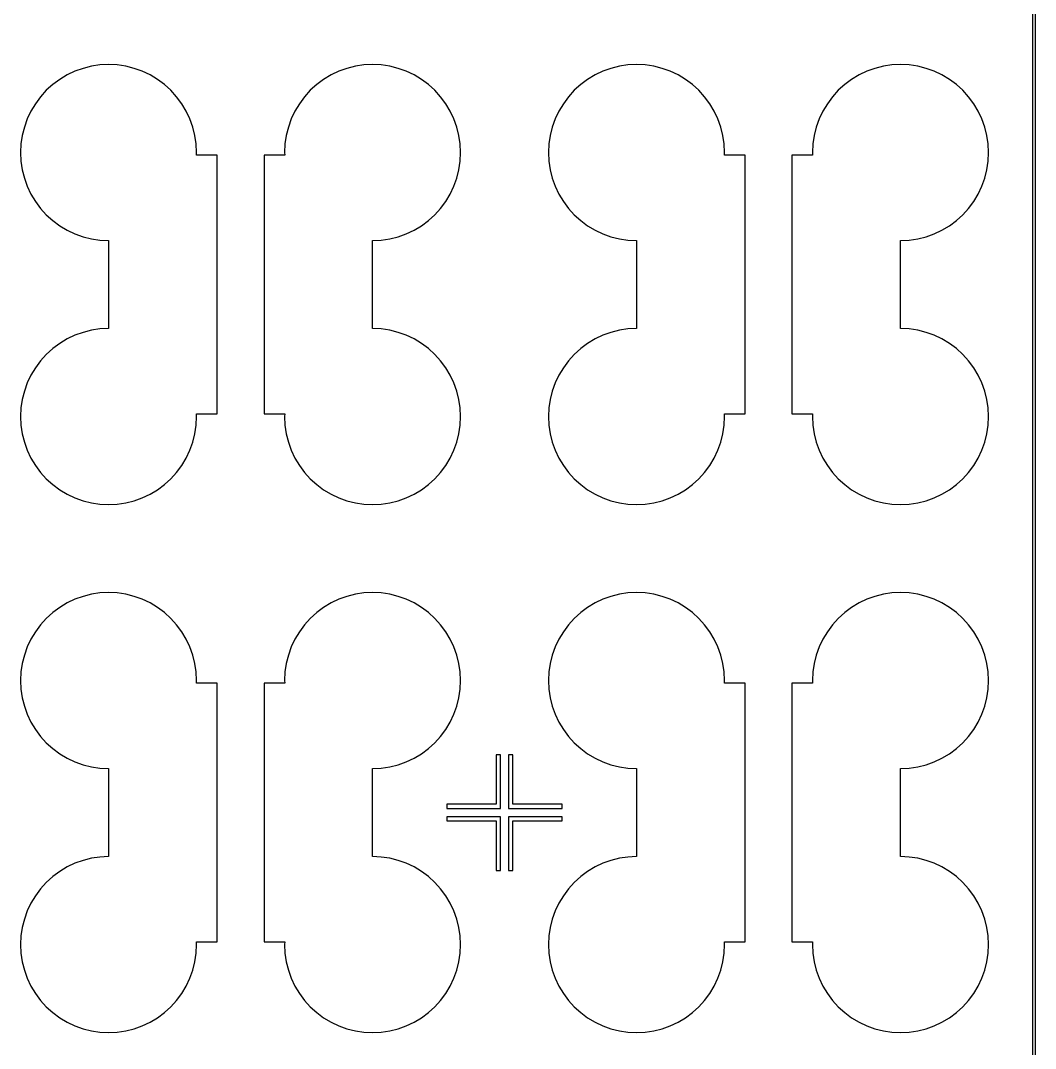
# Model space of a CAD drawing. Extents: x 0 to 72, y 0 to 108.
# Drawn here: x 54.75 to 72.05, y 36.48 to 54 of the extents above; entities that cross this region are included whole.
import ezdxf

# ---------------------------------------------------------------- set-up
doc = ezdxf.new("R2010")
doc.units = 0

msp = doc.modelspace()

# ---------------------------------------------------------------- linework, layer by layer
for p, q in [((72, 108), (72, 0)), ((72.05, -0.04999), (72.05, 108.05)), ((55.676, 53.1358), (55.5429, 53.0729)), ((55.8146, 53.1854), (55.676, 53.1358)), ((55.9574, 53.2212), (55.8146, 53.1854)), ((56.103, 53.2428), (55.9574, 53.2212)), ((56.25, 53.25), (56.103, 53.2428)), ((56.397, 53.2428), (56.25, 53.25)), ((56.5426, 53.2212), (56.397, 53.2428)), ((56.6854, 53.1854), (56.5426, 53.2212)), ((56.824, 53.1358), (56.6854, 53.1854)), ((56.9571, 53.0729), (56.824, 53.1358)), ((60.176, 53.1358), (60.0429, 53.0729)), ((60.3146, 53.1854), (60.176, 53.1358)), ((60.4574, 53.2212), (60.3146, 53.1854)), ((60.603, 53.2428), (60.4574, 53.2212)), ((60.75, 53.25), (60.603, 53.2428)), ((60.897, 53.2428), (60.75, 53.25)), ((61.0426, 53.2212), (60.897, 53.2428)), ((61.1854, 53.1854), (61.0426, 53.2212)), ((61.324, 53.1358), (61.1854, 53.1854)), ((61.4571, 53.0729), (61.324, 53.1358)), ((64.676, 53.1358), (64.5429, 53.0729)), ((64.8146, 53.1854), (64.676, 53.1358)), ((64.9574, 53.2212), (64.8146, 53.1854)), ((65.103, 53.2428), (64.9574, 53.2212)), ((65.25, 53.25), (65.103, 53.2428)), ((65.397, 53.2428), (65.25, 53.25)), ((65.5426, 53.2212), (65.397, 53.2428)), ((65.6854, 53.1854), (65.5426, 53.2212)), ((65.824, 53.1358), (65.6854, 53.1854)), ((65.9571, 53.0729), (65.824, 53.1358)), ((69.176, 53.1358), (69.0429, 53.0729)), ((69.3146, 53.1854), (69.176, 53.1358)), ((69.4574, 53.2212), (69.3146, 53.1854)), ((69.603, 53.2428), (69.4574, 53.2212)), ((69.75, 53.25), (69.603, 53.2428)), ((69.897, 53.2428), (69.75, 53.25)), ((70.0426, 53.2212), (69.897, 53.2428)), ((70.1854, 53.1854), (70.0426, 53.2212)), ((70.324, 53.1358), (70.1854, 53.1854)), ((70.4571, 53.0729), (70.324, 53.1358)), ((55.4167, 52.9972), (55.2984, 52.9095)), ((55.5429, 53.0729), (55.4167, 52.9972)), ((57.0834, 52.9972), (56.9571, 53.0729)), ((57.2016, 52.9095), (57.0834, 52.9972)), ((59.9166, 52.9972), (59.7984, 52.9095)), ((60.0429, 53.0729), (59.9166, 52.9972)), ((61.5833, 52.9972), (61.4571, 53.0729)), ((61.7016, 52.9095), (61.5833, 52.9972)), ((64.4167, 52.9972), (64.2984, 52.9095)), ((64.5429, 53.0729), (64.4167, 52.9972)), ((66.0834, 52.9972), (65.9571, 53.0729)), ((66.2016, 52.9095), (66.0834, 52.9972)), ((68.9166, 52.9972), (68.7984, 52.9095)), ((69.0429, 53.0729), (68.9166, 52.9972)), ((70.5833, 52.9972), (70.4571, 53.0729)), ((70.7016, 52.9095), (70.5833, 52.9972)), ((55.1893, 52.8107), (55.0905, 52.7016)), ((55.2984, 52.9095), (55.1893, 52.8107)), ((57.3107, 52.8107), (57.2016, 52.9095)), ((57.4095, 52.7016), (57.3107, 52.8107)), ((59.6893, 52.8107), (59.5905, 52.7016)), ((59.7984, 52.9095), (59.6893, 52.8107)), ((61.8107, 52.8107), (61.7016, 52.9095)), ((61.9095, 52.7016), (61.8107, 52.8107)), ((64.1893, 52.8107), (64.0905, 52.7016)), ((64.2984, 52.9095), (64.1893, 52.8107)), ((66.3107, 52.8107), (66.2016, 52.9095)), ((66.4095, 52.7016), (66.3107, 52.8107)), ((68.6893, 52.8107), (68.5905, 52.7016)), ((68.7984, 52.9095), (68.6893, 52.8107)), ((70.8107, 52.8107), (70.7016, 52.9095)), ((70.9095, 52.7016), (70.8107, 52.8107)), ((55.0028, 52.5833), (54.9271, 52.4571)), ((55.0905, 52.7016), (55.0028, 52.5833)), ((57.4972, 52.5833), (57.4095, 52.7016)), ((57.5729, 52.4571), (57.4972, 52.5833)), ((59.5028, 52.5833), (59.4271, 52.4571)), ((59.5905, 52.7016), (59.5028, 52.5833)), ((61.9972, 52.5833), (61.9095, 52.7016)), ((62.0729, 52.4571), (61.9972, 52.5833)), ((64.0028, 52.5833), (63.9271, 52.4571)), ((64.0905, 52.7016), (64.0028, 52.5833)), ((66.4972, 52.5833), (66.4095, 52.7016)), ((66.5729, 52.4571), (66.4972, 52.5833)), ((68.5028, 52.5833), (68.4271, 52.4571)), ((68.5905, 52.7016), (68.5028, 52.5833)), ((70.9972, 52.5833), (70.9095, 52.7016)), ((71.0729, 52.4571), (70.9972, 52.5833)), ((54.9271, 52.4571), (54.8642, 52.324)), ((57.6358, 52.324), (57.5729, 52.4571)), ((59.4271, 52.4571), (59.3642, 52.324)), ((62.1358, 52.324), (62.0729, 52.4571)), ((63.9271, 52.4571), (63.8642, 52.324)), ((66.6358, 52.324), (66.5729, 52.4571)), ((68.4271, 52.4571), (68.3642, 52.324)), ((71.1358, 52.324), (71.0729, 52.4571)), ((54.8642, 52.324), (54.8146, 52.1854)), ((57.6854, 52.1854), (57.6358, 52.324)), ((59.3642, 52.324), (59.3146, 52.1854)), ((62.1854, 52.1854), (62.1358, 52.324)), ((63.8642, 52.324), (63.8146, 52.1854)), ((66.6854, 52.1854), (66.6358, 52.324)), ((68.3642, 52.324), (68.3146, 52.1854)), ((71.1854, 52.1854), (71.1358, 52.324)), ((54.7788, 52.0426), (54.7572, 51.897)), ((54.8146, 52.1854), (54.7788, 52.0426)), ((57.7212, 52.0426), (57.6854, 52.1854)), ((57.7428, 51.897), (57.7212, 52.0426)), ((59.2788, 52.0426), (59.2572, 51.897)), ((59.3146, 52.1854), (59.2788, 52.0426)), ((62.2212, 52.0426), (62.1854, 52.1854)), ((62.2428, 51.897), (62.2212, 52.0426)), ((63.7788, 52.0426), (63.7572, 51.897)), ((63.8146, 52.1854), (63.7788, 52.0426)), ((66.7212, 52.0426), (66.6854, 52.1854)), ((66.7428, 51.897), (66.7212, 52.0426)), ((68.2788, 52.0426), (68.2572, 51.897)), ((68.3146, 52.1854), (68.2788, 52.0426)), ((71.2212, 52.0426), (71.1854, 52.1854)), ((71.2428, 51.897), (71.2212, 52.0426)), ((54.7572, 51.897), (54.75, 51.75)), ((57.75, 51.75), (57.7428, 51.897)), ((59.2572, 51.897), (59.25, 51.75)), ((62.25, 51.75), (62.2428, 51.897)), ((63.7572, 51.897), (63.75, 51.75)), ((66.75, 51.75), (66.7428, 51.897)), ((68.2572, 51.897), (68.25, 51.75)), ((71.25, 51.75), (71.2428, 51.897)), ((54.75, 51.75), (54.7572, 51.603)), ((57.7478, 51.705), (57.75, 51.75)), ((58.1, 51.705), (57.7478, 51.705)), ((58.1, 47.295), (58.1, 51.705)), ((59.2522, 51.705), (58.9, 51.705)), ((58.9, 51.705), (58.9, 47.295)), ((59.25, 51.75), (59.2522, 51.705)), ((62.2428, 51.603), (62.25, 51.75)), ((63.75, 51.75), (63.7572, 51.603)), ((66.7478, 51.705), (66.75, 51.75)), ((67.1, 51.705), (66.7478, 51.705)), ((67.1, 47.295), (67.1, 51.705)), ((68.2522, 51.705), (67.9, 51.705)), ((67.9, 51.705), (67.9, 47.295)), ((68.25, 51.75), (68.2522, 51.705)), ((71.2428, 51.603), (71.25, 51.75)), ((54.7572, 51.603), (54.7788, 51.4574)), ((62.2212, 51.4574), (62.2428, 51.603)), ((63.7572, 51.603), (63.7788, 51.4574)), ((71.2212, 51.4574), (71.2428, 51.603)), ((54.7788, 51.4574), (54.8146, 51.3146)), ((62.1854, 51.3146), (62.2212, 51.4574)), ((63.7788, 51.4574), (63.8146, 51.3146)), ((71.1854, 51.3146), (71.2212, 51.4574)), ((54.8146, 51.3146), (54.8642, 51.176)), ((54.8642, 51.176), (54.9271, 51.0429)), ((62.0729, 51.0429), (62.1358, 51.176)), ((62.1358, 51.176), (62.1854, 51.3146)), ((63.8146, 51.3146), (63.8642, 51.176)), ((63.8642, 51.176), (63.9271, 51.0429)), ((71.0729, 51.0429), (71.1358, 51.176)), ((71.1358, 51.176), (71.1854, 51.3146)), ((54.9271, 51.0429), (55.0028, 50.9166)), ((61.9972, 50.9166), (62.0729, 51.0429)), ((63.9271, 51.0429), (64.0028, 50.9166)), ((70.9972, 50.9166), (71.0729, 51.0429)), ((55.0028, 50.9166), (55.0905, 50.7984)), ((61.9095, 50.7984), (61.9972, 50.9166)), ((64.0028, 50.9166), (64.0905, 50.7984)), ((70.9095, 50.7984), (70.9972, 50.9166)), ((55.0905, 50.7984), (55.1893, 50.6893)), ((55.1893, 50.6893), (55.2984, 50.5905)), ((61.7016, 50.5905), (61.8107, 50.6893)), ((61.8107, 50.6893), (61.9095, 50.7984)), ((64.0905, 50.7984), (64.1893, 50.6893)), ((64.1893, 50.6893), (64.2984, 50.5905)), ((70.7016, 50.5905), (70.8107, 50.6893)), ((70.8107, 50.6893), (70.9095, 50.7984)), ((55.2984, 50.5905), (55.4167, 50.5028)), ((55.4167, 50.5028), (55.5429, 50.4271)), ((61.4571, 50.4271), (61.5833, 50.5028)), ((61.5833, 50.5028), (61.7016, 50.5905)), ((64.2984, 50.5905), (64.4167, 50.5028)), ((64.4167, 50.5028), (64.5429, 50.4271)), ((70.4571, 50.4271), (70.5833, 50.5028)), ((70.5833, 50.5028), (70.7016, 50.5905)), ((55.5429, 50.4271), (55.676, 50.3642)), ((55.676, 50.3642), (55.8146, 50.3146)), ((55.8146, 50.3146), (55.9574, 50.2788)), ((61.0426, 50.2788), (61.1854, 50.3146)), ((61.1854, 50.3146), (61.324, 50.3642)), ((61.324, 50.3642), (61.4571, 50.4271)), ((64.5429, 50.4271), (64.676, 50.3642)), ((64.676, 50.3642), (64.8146, 50.3146)), ((64.8146, 50.3146), (64.9574, 50.2788)), ((70.0426, 50.2788), (70.1854, 50.3146)), ((70.1854, 50.3146), (70.324, 50.3642)), ((70.324, 50.3642), (70.4571, 50.4271)), ((55.9574, 50.2788), (56.103, 50.2572)), ((56.103, 50.2572), (56.25, 50.25)), ((56.25, 50.25), (56.25, 48.75)), ((60.75, 50.25), (60.897, 50.2572)), ((60.75, 48.75), (60.75, 50.25)), ((60.897, 50.2572), (61.0426, 50.2788)), ((64.9574, 50.2788), (65.103, 50.2572)), ((65.103, 50.2572), (65.25, 50.25)), ((65.25, 50.25), (65.25, 48.75)), ((69.75, 50.25), (69.897, 50.2572)), ((69.75, 48.75), (69.75, 50.25)), ((69.897, 50.2572), (70.0426, 50.2788)), ((55.9574, 48.7212), (55.8146, 48.6854)), ((56.103, 48.7428), (55.9574, 48.7212)), ((56.25, 48.75), (56.103, 48.7428)), ((60.897, 48.7428), (60.75, 48.75)), ((61.0426, 48.7212), (60.897, 48.7428)), ((61.1854, 48.6854), (61.0426, 48.7212)), ((64.9574, 48.7212), (64.8146, 48.6854)), ((65.103, 48.7428), (64.9574, 48.7212)), ((65.25, 48.75), (65.103, 48.7428)), ((69.897, 48.7428), (69.75, 48.75)), ((70.0426, 48.7212), (69.897, 48.7428)), ((70.1854, 48.6854), (70.0426, 48.7212)), ((55.5429, 48.5729), (55.4167, 48.4972)), ((55.676, 48.6358), (55.5429, 48.5729)), ((55.8146, 48.6854), (55.676, 48.6358)), ((61.324, 48.6358), (61.1854, 48.6854)), ((61.4571, 48.5729), (61.324, 48.6358)), ((61.5833, 48.4972), (61.4571, 48.5729)), ((64.5429, 48.5729), (64.4167, 48.4972)), ((64.676, 48.6358), (64.5429, 48.5729)), ((64.8146, 48.6854), (64.676, 48.6358)), ((70.324, 48.6358), (70.1854, 48.6854)), ((70.4571, 48.5729), (70.324, 48.6358)), ((70.5833, 48.4972), (70.4571, 48.5729)), ((55.2984, 48.4095), (55.1893, 48.3107)), ((55.4167, 48.4972), (55.2984, 48.4095)), ((61.7016, 48.4095), (61.5833, 48.4972)), ((61.8107, 48.3107), (61.7016, 48.4095)), ((64.2984, 48.4095), (64.1893, 48.3107)), ((64.4167, 48.4972), (64.2984, 48.4095)), ((70.7016, 48.4095), (70.5833, 48.4972)), ((70.8107, 48.3107), (70.7016, 48.4095)), ((55.0905, 48.2016), (55.0028, 48.0834)), ((55.1893, 48.3107), (55.0905, 48.2016)), ((61.9095, 48.2016), (61.8107, 48.3107)), ((61.9972, 48.0834), (61.9095, 48.2016)), ((64.0905, 48.2016), (64.0028, 48.0834)), ((64.1893, 48.3107), (64.0905, 48.2016)), ((70.9095, 48.2016), (70.8107, 48.3107)), ((70.9972, 48.0834), (70.9095, 48.2016)), ((55.0028, 48.0834), (54.9271, 47.9571)), ((62.0729, 47.9571), (61.9972, 48.0834)), ((64.0028, 48.0834), (63.9271, 47.9571)), ((71.0729, 47.9571), (70.9972, 48.0834)), ((54.9271, 47.9571), (54.8642, 47.824)), ((62.1358, 47.824), (62.0729, 47.9571)), ((63.9271, 47.9571), (63.8642, 47.824)), ((71.1358, 47.824), (71.0729, 47.9571)), ((54.8146, 47.6854), (54.7788, 47.5426)), ((54.8642, 47.824), (54.8146, 47.6854)), ((62.1854, 47.6854), (62.1358, 47.824)), ((62.2212, 47.5426), (62.1854, 47.6854)), ((63.8146, 47.6854), (63.7788, 47.5426)), ((63.8642, 47.824), (63.8146, 47.6854)), ((71.1854, 47.6854), (71.1358, 47.824)), ((71.2212, 47.5426), (71.1854, 47.6854)), ((54.7788, 47.5426), (54.7572, 47.397)), ((62.2428, 47.397), (62.2212, 47.5426)), ((63.7788, 47.5426), (63.7572, 47.397)), ((71.2428, 47.397), (71.2212, 47.5426)), ((54.7572, 47.397), (54.75, 47.25)), ((62.25, 47.25), (62.2428, 47.397)), ((63.7572, 47.397), (63.75, 47.25)), ((71.25, 47.25), (71.2428, 47.397)), ((54.75, 47.25), (54.7572, 47.103)), ((57.7428, 47.103), (57.75, 47.25)), ((57.75, 47.25), (57.7478, 47.295)), ((57.7478, 47.295), (58.1, 47.295)), ((58.9, 47.295), (59.2522, 47.295)), ((59.2522, 47.295), (59.25, 47.25)), ((59.25, 47.25), (59.2572, 47.103)), ((62.2428, 47.103), (62.25, 47.25)), ((63.75, 47.25), (63.7572, 47.103)), ((66.7428, 47.103), (66.75, 47.25)), ((66.75, 47.25), (66.7478, 47.295)), ((66.7478, 47.295), (67.1, 47.295)), ((67.9, 47.295), (68.2522, 47.295)), ((68.2522, 47.295), (68.25, 47.25)), ((68.25, 47.25), (68.2572, 47.103)), ((71.2428, 47.103), (71.25, 47.25)), ((54.7572, 47.103), (54.7788, 46.9574)), ((54.7788, 46.9574), (54.8146, 46.8146)), ((57.6854, 46.8146), (57.7212, 46.9574)), ((57.7212, 46.9574), (57.7428, 47.103)), ((59.2572, 47.103), (59.2788, 46.9574)), ((59.2788, 46.9574), (59.3146, 46.8146)), ((62.1854, 46.8146), (62.2212, 46.9574)), ((62.2212, 46.9574), (62.2428, 47.103)), ((63.7572, 47.103), (63.7788, 46.9574)), ((63.7788, 46.9574), (63.8146, 46.8146)), ((66.6854, 46.8146), (66.7212, 46.9574)), ((66.7212, 46.9574), (66.7428, 47.103)), ((68.2572, 47.103), (68.2788, 46.9574)), ((68.2788, 46.9574), (68.3146, 46.8146)), ((71.1854, 46.8146), (71.2212, 46.9574)), ((71.2212, 46.9574), (71.2428, 47.103)), ((54.8146, 46.8146), (54.8642, 46.676)), ((57.6358, 46.676), (57.6854, 46.8146)), ((59.3146, 46.8146), (59.3642, 46.676)), ((62.1358, 46.676), (62.1854, 46.8146)), ((63.8146, 46.8146), (63.8642, 46.676)), ((66.6358, 46.676), (66.6854, 46.8146)), ((68.3146, 46.8146), (68.3642, 46.676)), ((71.1358, 46.676), (71.1854, 46.8146)), ((54.8642, 46.676), (54.9271, 46.5429)), ((57.5729, 46.5429), (57.6358, 46.676)), ((59.3642, 46.676), (59.4271, 46.5429)), ((62.0729, 46.5429), (62.1358, 46.676)), ((63.8642, 46.676), (63.9271, 46.5429)), ((66.5729, 46.5429), (66.6358, 46.676)), ((68.3642, 46.676), (68.4271, 46.5429)), ((71.0729, 46.5429), (71.1358, 46.676)), ((54.9271, 46.5429), (55.0028, 46.4167)), ((57.4972, 46.4167), (57.5729, 46.5429)), ((59.4271, 46.5429), (59.5028, 46.4167)), ((61.9972, 46.4167), (62.0729, 46.5429)), ((63.9271, 46.5429), (64.0028, 46.4167)), ((66.4972, 46.4167), (66.5729, 46.5429)), ((68.4271, 46.5429), (68.5028, 46.4167)), ((70.9972, 46.4167), (71.0729, 46.5429)), ((55.0028, 46.4167), (55.0905, 46.2984)), ((55.0905, 46.2984), (55.1893, 46.1893)), ((57.3107, 46.1893), (57.4095, 46.2984)), ((57.4095, 46.2984), (57.4972, 46.4167)), ((59.5028, 46.4167), (59.5905, 46.2984)), ((59.5905, 46.2984), (59.6893, 46.1893)), ((61.8107, 46.1893), (61.9095, 46.2984)), ((61.9095, 46.2984), (61.9972, 46.4167)), ((64.0028, 46.4167), (64.0905, 46.2984)), ((64.0905, 46.2984), (64.1893, 46.1893)), ((66.3107, 46.1893), (66.4095, 46.2984)), ((66.4095, 46.2984), (66.4972, 46.4167)), ((68.5028, 46.4167), (68.5905, 46.2984)), ((68.5905, 46.2984), (68.6893, 46.1893)), ((70.8107, 46.1893), (70.9095, 46.2984)), ((70.9095, 46.2984), (70.9972, 46.4167)), ((55.1893, 46.1893), (55.2984, 46.0905)), ((55.2984, 46.0905), (55.4167, 46.0028)), ((57.0834, 46.0028), (57.2016, 46.0905)), ((57.2016, 46.0905), (57.3107, 46.1893)), ((59.6893, 46.1893), (59.7984, 46.0905)), ((59.7984, 46.0905), (59.9166, 46.0028)), ((61.5833, 46.0028), (61.7016, 46.0905)), ((61.7016, 46.0905), (61.8107, 46.1893)), ((64.1893, 46.1893), (64.2984, 46.0905)), ((64.2984, 46.0905), (64.4167, 46.0028)), ((66.0834, 46.0028), (66.2016, 46.0905)), ((66.2016, 46.0905), (66.3107, 46.1893)), ((68.6893, 46.1893), (68.7984, 46.0905)), ((68.7984, 46.0905), (68.9166, 46.0028)), ((70.5833, 46.0028), (70.7016, 46.0905)), ((70.7016, 46.0905), (70.8107, 46.1893)), ((55.4167, 46.0028), (55.5429, 45.9271)), ((55.5429, 45.9271), (55.676, 45.8642)), ((56.824, 45.8642), (56.9571, 45.9271)), ((56.9571, 45.9271), (57.0834, 46.0028)), ((59.9166, 46.0028), (60.0429, 45.9271)), ((60.0429, 45.9271), (60.176, 45.8642)), ((61.324, 45.8642), (61.4571, 45.9271)), ((61.4571, 45.9271), (61.5833, 46.0028)), ((64.4167, 46.0028), (64.5429, 45.9271)), ((64.5429, 45.9271), (64.676, 45.8642)), ((65.824, 45.8642), (65.9571, 45.9271)), ((65.9571, 45.9271), (66.0834, 46.0028)), ((68.9166, 46.0028), (69.0429, 45.9271)), ((69.0429, 45.9271), (69.176, 45.8642)), ((70.324, 45.8642), (70.4571, 45.9271)), ((70.4571, 45.9271), (70.5833, 46.0028)), ((55.676, 45.8642), (55.8146, 45.8146)), ((55.8146, 45.8146), (55.9574, 45.7788)), ((55.9574, 45.7788), (56.103, 45.7572)), ((56.103, 45.7572), (56.25, 45.75)), ((56.25, 45.75), (56.397, 45.7572)), ((56.397, 45.7572), (56.5426, 45.7788)), ((56.5426, 45.7788), (56.6854, 45.8146)), ((56.6854, 45.8146), (56.824, 45.8642)), ((60.176, 45.8642), (60.3146, 45.8146)), ((60.3146, 45.8146), (60.4574, 45.7788)), ((60.4574, 45.7788), (60.603, 45.7572)), ((60.603, 45.7572), (60.75, 45.75)), ((60.75, 45.75), (60.897, 45.7572)), ((60.897, 45.7572), (61.0426, 45.7788)), ((61.0426, 45.7788), (61.1854, 45.8146)), ((61.1854, 45.8146), (61.324, 45.8642)), ((64.676, 45.8642), (64.8146, 45.8146)), ((64.8146, 45.8146), (64.9574, 45.7788)), ((64.9574, 45.7788), (65.103, 45.7572)), ((65.103, 45.7572), (65.25, 45.75)), ((65.25, 45.75), (65.397, 45.7572)), ((65.397, 45.7572), (65.5426, 45.7788)), ((65.5426, 45.7788), (65.6854, 45.8146)), ((65.6854, 45.8146), (65.824, 45.8642)), ((69.176, 45.8642), (69.3146, 45.8146)), ((69.3146, 45.8146), (69.4574, 45.7788)), ((69.4574, 45.7788), (69.603, 45.7572)), ((69.603, 45.7572), (69.75, 45.75)), ((69.75, 45.75), (69.897, 45.7572)), ((69.897, 45.7572), (70.0426, 45.7788)), ((70.0426, 45.7788), (70.1854, 45.8146)), ((70.1854, 45.8146), (70.324, 45.8642)), ((55.8146, 44.1854), (55.676, 44.1358)), ((55.9574, 44.2212), (55.8146, 44.1854)), ((56.103, 44.2428), (55.9574, 44.2212)), ((56.25, 44.25), (56.103, 44.2428)), ((56.397, 44.2428), (56.25, 44.25)), ((56.5426, 44.2212), (56.397, 44.2428)), ((56.6854, 44.1854), (56.5426, 44.2212)), ((56.824, 44.1358), (56.6854, 44.1854)), ((60.3146, 44.1854), (60.176, 44.1358)), ((60.4574, 44.2212), (60.3146, 44.1854)), ((60.603, 44.2428), (60.4574, 44.2212)), ((60.75, 44.25), (60.603, 44.2428)), ((60.897, 44.2428), (60.75, 44.25)), ((61.0426, 44.2212), (60.897, 44.2428)), ((61.1854, 44.1854), (61.0426, 44.2212)), ((61.324, 44.1358), (61.1854, 44.1854)), ((64.8146, 44.1854), (64.676, 44.1358)), ((64.9574, 44.2212), (64.8146, 44.1854)), ((65.103, 44.2428), (64.9574, 44.2212)), ((65.25, 44.25), (65.103, 44.2428)), ((65.397, 44.2428), (65.25, 44.25)), ((65.5426, 44.2212), (65.397, 44.2428)), ((65.6854, 44.1854), (65.5426, 44.2212)), ((65.824, 44.1358), (65.6854, 44.1854)), ((69.3146, 44.1854), (69.176, 44.1358)), ((69.4574, 44.2212), (69.3146, 44.1854)), ((69.603, 44.2428), (69.4574, 44.2212)), ((69.75, 44.25), (69.603, 44.2428)), ((69.897, 44.2428), (69.75, 44.25)), ((70.0426, 44.2212), (69.897, 44.2428)), ((70.1854, 44.1854), (70.0426, 44.2212)), ((70.324, 44.1358), (70.1854, 44.1854)), ((55.4167, 43.9972), (55.2984, 43.9095)), ((55.5429, 44.0729), (55.4167, 43.9972)), ((55.676, 44.1358), (55.5429, 44.0729)), ((56.9571, 44.0729), (56.824, 44.1358)), ((57.0834, 43.9972), (56.9571, 44.0729)), ((57.2016, 43.9095), (57.0834, 43.9972)), ((59.9166, 43.9972), (59.7984, 43.9095)), ((60.0429, 44.0729), (59.9166, 43.9972)), ((60.176, 44.1358), (60.0429, 44.0729)), ((61.4571, 44.0729), (61.324, 44.1358)), ((61.5833, 43.9972), (61.4571, 44.0729)), ((61.7016, 43.9095), (61.5833, 43.9972)), ((64.4167, 43.9972), (64.2984, 43.9095)), ((64.5429, 44.0729), (64.4167, 43.9972)), ((64.676, 44.1358), (64.5429, 44.0729)), ((65.9571, 44.0729), (65.824, 44.1358)), ((66.0834, 43.9972), (65.9571, 44.0729)), ((66.2016, 43.9095), (66.0834, 43.9972)), ((68.9166, 43.9972), (68.7984, 43.9095)), ((69.0429, 44.0729), (68.9166, 43.9972)), ((69.176, 44.1358), (69.0429, 44.0729)), ((70.4571, 44.0729), (70.324, 44.1358)), ((70.5833, 43.9972), (70.4571, 44.0729)), ((70.7016, 43.9095), (70.5833, 43.9972)), ((55.1893, 43.8107), (55.0905, 43.7016)), ((55.2984, 43.9095), (55.1893, 43.8107)), ((57.3107, 43.8107), (57.2016, 43.9095)), ((57.4095, 43.7016), (57.3107, 43.8107)), ((59.6893, 43.8107), (59.5905, 43.7016)), ((59.7984, 43.9095), (59.6893, 43.8107)), ((61.8107, 43.8107), (61.7016, 43.9095)), ((61.9095, 43.7016), (61.8107, 43.8107)), ((64.1893, 43.8107), (64.0905, 43.7016)), ((64.2984, 43.9095), (64.1893, 43.8107)), ((66.3107, 43.8107), (66.2016, 43.9095)), ((66.4095, 43.7016), (66.3107, 43.8107)), ((68.6893, 43.8107), (68.5905, 43.7016)), ((68.7984, 43.9095), (68.6893, 43.8107)), ((70.8107, 43.8107), (70.7016, 43.9095)), ((70.9095, 43.7016), (70.8107, 43.8107)), ((55.0905, 43.7016), (55.0028, 43.5833)), ((57.4972, 43.5833), (57.4095, 43.7016)), ((59.5905, 43.7016), (59.5028, 43.5833)), ((61.9972, 43.5833), (61.9095, 43.7016)), ((64.0905, 43.7016), (64.0028, 43.5833)), ((66.4972, 43.5833), (66.4095, 43.7016)), ((68.5905, 43.7016), (68.5028, 43.5833)), ((70.9972, 43.5833), (70.9095, 43.7016)), ((54.9271, 43.4571), (54.8642, 43.324)), ((55.0028, 43.5833), (54.9271, 43.4571)), ((57.5729, 43.4571), (57.4972, 43.5833)), ((57.6358, 43.324), (57.5729, 43.4571)), ((59.4271, 43.4571), (59.3642, 43.324)), ((59.5028, 43.5833), (59.4271, 43.4571)), ((62.0729, 43.4571), (61.9972, 43.5833)), ((62.1358, 43.324), (62.0729, 43.4571)), ((63.9271, 43.4571), (63.8642, 43.324)), ((64.0028, 43.5833), (63.9271, 43.4571)), ((66.5729, 43.4571), (66.4972, 43.5833)), ((66.6358, 43.324), (66.5729, 43.4571)), ((68.4271, 43.4571), (68.3642, 43.324)), ((68.5028, 43.5833), (68.4271, 43.4571)), ((71.0729, 43.4571), (70.9972, 43.5833)), ((71.1358, 43.324), (71.0729, 43.4571)), ((54.8642, 43.324), (54.8146, 43.1854)), ((57.6854, 43.1854), (57.6358, 43.324)), ((59.3642, 43.324), (59.3146, 43.1854)), ((62.1854, 43.1854), (62.1358, 43.324)), ((63.8642, 43.324), (63.8146, 43.1854)), ((66.6854, 43.1854), (66.6358, 43.324)), ((68.3642, 43.324), (68.3146, 43.1854)), ((71.1854, 43.1854), (71.1358, 43.324)), ((54.8146, 43.1854), (54.7788, 43.0426)), ((57.7212, 43.0426), (57.6854, 43.1854)), ((59.3146, 43.1854), (59.2788, 43.0426)), ((62.2212, 43.0426), (62.1854, 43.1854)), ((63.8146, 43.1854), (63.7788, 43.0426)), ((66.7212, 43.0426), (66.6854, 43.1854)), ((68.3146, 43.1854), (68.2788, 43.0426)), ((71.2212, 43.0426), (71.1854, 43.1854)), ((54.7788, 43.0426), (54.7572, 42.897)), ((57.7428, 42.897), (57.7212, 43.0426)), ((59.2788, 43.0426), (59.2572, 42.897)), ((62.2428, 42.897), (62.2212, 43.0426)), ((63.7788, 43.0426), (63.7572, 42.897)), ((66.7428, 42.897), (66.7212, 43.0426)), ((68.2788, 43.0426), (68.2572, 42.897)), ((71.2428, 42.897), (71.2212, 43.0426)), ((54.7572, 42.897), (54.75, 42.75)), ((54.75, 42.75), (54.7572, 42.603)), ((57.75, 42.75), (57.7428, 42.897)), ((57.7478, 42.705), (57.75, 42.75)), ((59.2572, 42.897), (59.25, 42.75)), ((59.25, 42.75), (59.2522, 42.705)), ((62.25, 42.75), (62.2428, 42.897)), ((62.2428, 42.603), (62.25, 42.75)), ((63.7572, 42.897), (63.75, 42.75)), ((63.75, 42.75), (63.7572, 42.603)), ((66.75, 42.75), (66.7428, 42.897)), ((66.7478, 42.705), (66.75, 42.75)), ((68.2572, 42.897), (68.25, 42.75)), ((68.25, 42.75), (68.2522, 42.705)), ((71.25, 42.75), (71.2428, 42.897)), ((71.2428, 42.603), (71.25, 42.75)), ((54.7572, 42.603), (54.7788, 42.4574)), ((58.1, 42.705), (57.7478, 42.705)), ((58.1, 38.295), (58.1, 42.705)), ((59.2522, 42.705), (58.9, 42.705)), ((58.9, 42.705), (58.9, 38.295)), ((62.2212, 42.4574), (62.2428, 42.603)), ((63.7572, 42.603), (63.7788, 42.4574)), ((67.1, 42.705), (66.7478, 42.705)), ((67.1, 38.295), (67.1, 42.705)), ((68.2522, 42.705), (67.9, 42.705)), ((67.9, 42.705), (67.9, 38.295)), ((71.2212, 42.4574), (71.2428, 42.603)), ((54.7788, 42.4574), (54.8146, 42.3146)), ((62.1854, 42.3146), (62.2212, 42.4574)), ((63.7788, 42.4574), (63.8146, 42.3146)), ((71.1854, 42.3146), (71.2212, 42.4574)), ((54.8146, 42.3146), (54.8642, 42.176)), ((62.1358, 42.176), (62.1854, 42.3146)), ((63.8146, 42.3146), (63.8642, 42.176)), ((71.1358, 42.176), (71.1854, 42.3146)), ((54.8642, 42.176), (54.9271, 42.0429)), ((62.0729, 42.0429), (62.1358, 42.176)), ((63.8642, 42.176), (63.9271, 42.0429)), ((71.0729, 42.0429), (71.1358, 42.176)), ((54.9271, 42.0429), (55.0028, 41.9166)), ((55.0028, 41.9166), (55.0905, 41.7984)), ((61.9095, 41.7984), (61.9972, 41.9166)), ((61.9972, 41.9166), (62.0729, 42.0429)), ((63.9271, 42.0429), (64.0028, 41.9166)), ((64.0028, 41.9166), (64.0905, 41.7984)), ((70.9095, 41.7984), (70.9972, 41.9166)), ((70.9972, 41.9166), (71.0729, 42.0429)), ((55.0905, 41.7984), (55.1893, 41.6893)), ((61.8107, 41.6893), (61.9095, 41.7984)), ((64.0905, 41.7984), (64.1893, 41.6893)), ((70.8107, 41.6893), (70.9095, 41.7984)), ((55.1893, 41.6893), (55.2984, 41.5905)), ((55.2984, 41.5905), (55.4167, 41.5028)), ((61.5833, 41.5028), (61.7016, 41.5905)), ((61.7016, 41.5905), (61.8107, 41.6893)), ((64.1893, 41.6893), (64.2984, 41.5905)), ((64.2984, 41.5905), (64.4167, 41.5028)), ((70.5833, 41.5028), (70.7016, 41.5905)), ((70.7016, 41.5905), (70.8107, 41.6893)), ((55.4167, 41.5028), (55.5429, 41.4271)), ((55.5429, 41.4271), (55.676, 41.3642)), ((55.676, 41.3642), (55.8146, 41.3146)), ((61.1854, 41.3146), (61.324, 41.3642)), ((61.324, 41.3642), (61.4571, 41.4271)), ((61.4571, 41.4271), (61.5833, 41.5028)), ((62.9297, 41.4844), (62.8594, 41.4844)), ((62.8594, 41.4844), (62.8594, 40.6406)), ((62.9297, 40.5703), (62.9297, 41.4844)), ((63.1406, 41.4844), (63.0703, 41.4844)), ((63.0703, 41.4844), (63.0703, 40.5703)), ((63.1406, 40.6406), (63.1406, 41.4844)), ((64.4167, 41.5028), (64.5429, 41.4271)), ((64.5429, 41.4271), (64.676, 41.3642)), ((64.676, 41.3642), (64.8146, 41.3146)), ((70.1854, 41.3146), (70.324, 41.3642)), ((70.324, 41.3642), (70.4571, 41.4271)), ((70.4571, 41.4271), (70.5833, 41.5028)), ((55.8146, 41.3146), (55.9574, 41.2788)), ((55.9574, 41.2788), (56.103, 41.2572)), ((56.103, 41.2572), (56.25, 41.25)), ((56.25, 41.25), (56.25, 39.75)), ((60.75, 41.25), (60.897, 41.2572)), ((60.75, 39.75), (60.75, 41.25)), ((60.897, 41.2572), (61.0426, 41.2788)), ((61.0426, 41.2788), (61.1854, 41.3146)), ((64.8146, 41.3146), (64.9574, 41.2788)), ((64.9574, 41.2788), (65.103, 41.2572)), ((65.103, 41.2572), (65.25, 41.25)), ((65.25, 41.25), (65.25, 39.75)), ((69.75, 41.25), (69.897, 41.2572)), ((69.75, 39.75), (69.75, 41.25)), ((69.897, 41.2572), (70.0426, 41.2788)), ((70.0426, 41.2788), (70.1854, 41.3146)), ((62.8594, 40.6406), (62.0156, 40.6406)), ((62.0156, 40.6406), (62.0156, 40.5703)), ((62.0156, 40.5703), (62.9297, 40.5703)), ((63.0703, 40.5703), (63.9844, 40.5703)), ((63.9844, 40.6406), (63.1406, 40.6406)), ((63.9844, 40.5703), (63.9844, 40.6406)), ((62.9297, 40.4297), (62.0156, 40.4297)), ((62.0156, 40.4297), (62.0156, 40.3594)), ((62.0156, 40.3594), (62.8594, 40.3594)), ((62.8594, 40.3594), (62.8594, 39.5156)), ((62.9297, 39.5156), (62.9297, 40.4297)), ((63.9844, 40.4297), (63.0703, 40.4297)), ((63.0703, 40.4297), (63.0703, 39.5156)), ((63.1406, 40.3594), (63.9844, 40.3594)), ((63.1406, 39.5156), (63.1406, 40.3594)), ((63.9844, 40.3594), (63.9844, 40.4297)), ((55.676, 39.6358), (55.5429, 39.5729)), ((55.8146, 39.6854), (55.676, 39.6358)), ((55.9574, 39.7212), (55.8146, 39.6854)), ((56.103, 39.7428), (55.9574, 39.7212)), ((56.25, 39.75), (56.103, 39.7428)), ((60.897, 39.7428), (60.75, 39.75)), ((61.0426, 39.7212), (60.897, 39.7428)), ((61.1854, 39.6854), (61.0426, 39.7212)), ((61.324, 39.6358), (61.1854, 39.6854)), ((61.4571, 39.5729), (61.324, 39.6358)), ((64.676, 39.6358), (64.5429, 39.5729)), ((64.8146, 39.6854), (64.676, 39.6358)), ((64.9574, 39.7212), (64.8146, 39.6854)), ((65.103, 39.7428), (64.9574, 39.7212)), ((65.25, 39.75), (65.103, 39.7428)), ((69.897, 39.7428), (69.75, 39.75)), ((70.0426, 39.7212), (69.897, 39.7428)), ((70.1854, 39.6854), (70.0426, 39.7212)), ((70.324, 39.6358), (70.1854, 39.6854)), ((70.4571, 39.5729), (70.324, 39.6358)), ((55.4167, 39.4972), (55.2984, 39.4095)), ((55.5429, 39.5729), (55.4167, 39.4972)), ((61.5833, 39.4972), (61.4571, 39.5729)), ((61.7016, 39.4095), (61.5833, 39.4972)), ((62.8594, 39.5156), (62.9297, 39.5156)), ((63.0703, 39.5156), (63.1406, 39.5156)), ((64.4167, 39.4972), (64.2984, 39.4095)), ((64.5429, 39.5729), (64.4167, 39.4972)), ((70.5833, 39.4972), (70.4571, 39.5729)), ((70.7016, 39.4095), (70.5833, 39.4972)), ((55.1893, 39.3107), (55.0905, 39.2016)), ((55.2984, 39.4095), (55.1893, 39.3107)), ((61.8107, 39.3107), (61.7016, 39.4095)), ((61.9095, 39.2016), (61.8107, 39.3107)), ((64.1893, 39.3107), (64.0905, 39.2016)), ((64.2984, 39.4095), (64.1893, 39.3107)), ((70.8107, 39.3107), (70.7016, 39.4095)), ((70.9095, 39.2016), (70.8107, 39.3107)), ((55.0028, 39.0834), (54.9271, 38.9571)), ((55.0905, 39.2016), (55.0028, 39.0834)), ((61.9972, 39.0834), (61.9095, 39.2016)), ((62.0729, 38.9571), (61.9972, 39.0834)), ((64.0028, 39.0834), (63.9271, 38.9571)), ((64.0905, 39.2016), (64.0028, 39.0834)), ((70.9972, 39.0834), (70.9095, 39.2016)), ((71.0729, 38.9571), (70.9972, 39.0834)), ((54.9271, 38.9571), (54.8642, 38.824)), ((62.1358, 38.824), (62.0729, 38.9571)), ((63.9271, 38.9571), (63.8642, 38.824)), ((71.1358, 38.824), (71.0729, 38.9571)), ((54.8642, 38.824), (54.8146, 38.6854)), ((62.1854, 38.6854), (62.1358, 38.824)), ((63.8642, 38.824), (63.8146, 38.6854)), ((71.1854, 38.6854), (71.1358, 38.824)), ((54.8146, 38.6854), (54.7788, 38.5426)), ((62.2212, 38.5426), (62.1854, 38.6854)), ((63.8146, 38.6854), (63.7788, 38.5426)), ((71.2212, 38.5426), (71.1854, 38.6854)), ((54.7572, 38.397), (54.75, 38.25)), ((54.7788, 38.5426), (54.7572, 38.397)), ((62.2428, 38.397), (62.2212, 38.5426)), ((62.25, 38.25), (62.2428, 38.397)), ((63.7572, 38.397), (63.75, 38.25)), ((63.7788, 38.5426), (63.7572, 38.397)), ((71.2428, 38.397), (71.2212, 38.5426)), ((71.25, 38.25), (71.2428, 38.397)), ((54.75, 38.25), (54.7572, 38.103)), ((57.7428, 38.103), (57.75, 38.25)), ((57.75, 38.25), (57.7478, 38.295)), ((57.7478, 38.295), (58.1, 38.295)), ((58.9, 38.295), (59.2522, 38.295)), ((59.2522, 38.295), (59.25, 38.25)), ((59.25, 38.25), (59.2572, 38.103)), ((62.2428, 38.103), (62.25, 38.25)), ((63.75, 38.25), (63.7572, 38.103)), ((66.7428, 38.103), (66.75, 38.25)), ((66.75, 38.25), (66.7478, 38.295)), ((66.7478, 38.295), (67.1, 38.295)), ((67.9, 38.295), (68.2522, 38.295)), ((68.2522, 38.295), (68.25, 38.25)), ((68.25, 38.25), (68.2572, 38.103)), ((71.2428, 38.103), (71.25, 38.25)), ((54.7572, 38.103), (54.7788, 37.9574)), ((57.7212, 37.9574), (57.7428, 38.103)), ((59.2572, 38.103), (59.2788, 37.9574)), ((62.2212, 37.9574), (62.2428, 38.103)), ((63.7572, 38.103), (63.7788, 37.9574)), ((66.7212, 37.9574), (66.7428, 38.103)), ((68.2572, 38.103), (68.2788, 37.9574)), ((71.2212, 37.9574), (71.2428, 38.103)), ((54.7788, 37.9574), (54.8146, 37.8146)), ((57.6854, 37.8146), (57.7212, 37.9574)), ((59.2788, 37.9574), (59.3146, 37.8146)), ((62.1854, 37.8146), (62.2212, 37.9574)), ((63.7788, 37.9574), (63.8146, 37.8146)), ((66.6854, 37.8146), (66.7212, 37.9574)), ((68.2788, 37.9574), (68.3146, 37.8146)), ((71.1854, 37.8146), (71.2212, 37.9574)), ((54.8146, 37.8146), (54.8642, 37.676)), ((54.8642, 37.676), (54.9271, 37.5429)), ((57.5729, 37.5429), (57.6358, 37.676)), ((57.6358, 37.676), (57.6854, 37.8146)), ((59.3146, 37.8146), (59.3642, 37.676)), ((59.3642, 37.676), (59.4271, 37.5429)), ((62.0729, 37.5429), (62.1358, 37.676)), ((62.1358, 37.676), (62.1854, 37.8146)), ((63.8146, 37.8146), (63.8642, 37.676)), ((63.8642, 37.676), (63.9271, 37.5429)), ((66.5729, 37.5429), (66.6358, 37.676)), ((66.6358, 37.676), (66.6854, 37.8146)), ((68.3146, 37.8146), (68.3642, 37.676)), ((68.3642, 37.676), (68.4271, 37.5429)), ((71.0729, 37.5429), (71.1358, 37.676)), ((71.1358, 37.676), (71.1854, 37.8146)), ((54.9271, 37.5429), (55.0028, 37.4167)), ((57.4972, 37.4167), (57.5729, 37.5429)), ((59.4271, 37.5429), (59.5028, 37.4167)), ((61.9972, 37.4167), (62.0729, 37.5429)), ((63.9271, 37.5429), (64.0028, 37.4167)), ((66.4972, 37.4167), (66.5729, 37.5429)), ((68.4271, 37.5429), (68.5028, 37.4167)), ((70.9972, 37.4167), (71.0729, 37.5429)), ((55.0028, 37.4167), (55.0905, 37.2984)), ((57.4095, 37.2984), (57.4972, 37.4167)), ((59.5028, 37.4167), (59.5905, 37.2984)), ((61.9095, 37.2984), (61.9972, 37.4167)), ((64.0028, 37.4167), (64.0905, 37.2984)), ((66.4095, 37.2984), (66.4972, 37.4167)), ((68.5028, 37.4167), (68.5905, 37.2984)), ((70.9095, 37.2984), (70.9972, 37.4167)), ((55.0905, 37.2984), (55.1893, 37.1893)), ((55.1893, 37.1893), (55.2984, 37.0905)), ((57.2016, 37.0905), (57.3107, 37.1893)), ((57.3107, 37.1893), (57.4095, 37.2984)), ((59.5905, 37.2984), (59.6893, 37.1893)), ((59.6893, 37.1893), (59.7984, 37.0905)), ((61.7016, 37.0905), (61.8107, 37.1893)), ((61.8107, 37.1893), (61.9095, 37.2984)), ((64.0905, 37.2984), (64.1893, 37.1893)), ((64.1893, 37.1893), (64.2984, 37.0905)), ((66.2016, 37.0905), (66.3107, 37.1893)), ((66.3107, 37.1893), (66.4095, 37.2984)), ((68.5905, 37.2984), (68.6893, 37.1893)), ((68.6893, 37.1893), (68.7984, 37.0905)), ((70.7016, 37.0905), (70.8107, 37.1893)), ((70.8107, 37.1893), (70.9095, 37.2984)), ((55.2984, 37.0905), (55.4167, 37.0028)), ((55.4167, 37.0028), (55.5429, 36.9271)), ((56.9571, 36.9271), (57.0834, 37.0028)), ((57.0834, 37.0028), (57.2016, 37.0905)), ((59.7984, 37.0905), (59.9166, 37.0028)), ((59.9166, 37.0028), (60.0429, 36.9271)), ((61.4571, 36.9271), (61.5833, 37.0028)), ((61.5833, 37.0028), (61.7016, 37.0905)), ((64.2984, 37.0905), (64.4167, 37.0028)), ((64.4167, 37.0028), (64.5429, 36.9271)), ((65.9571, 36.9271), (66.0834, 37.0028)), ((66.0834, 37.0028), (66.2016, 37.0905)), ((68.7984, 37.0905), (68.9166, 37.0028)), ((68.9166, 37.0028), (69.0429, 36.9271)), ((70.4571, 36.9271), (70.5833, 37.0028)), ((70.5833, 37.0028), (70.7016, 37.0905)), ((55.5429, 36.9271), (55.676, 36.8642)), ((55.676, 36.8642), (55.8146, 36.8146)), ((55.8146, 36.8146), (55.9574, 36.7788)), ((56.5426, 36.7788), (56.6854, 36.8146)), ((56.6854, 36.8146), (56.824, 36.8642)), ((56.824, 36.8642), (56.9571, 36.9271)), ((60.0429, 36.9271), (60.176, 36.8642)), ((60.176, 36.8642), (60.3146, 36.8146)), ((60.3146, 36.8146), (60.4574, 36.7788)), ((61.0426, 36.7788), (61.1854, 36.8146)), ((61.1854, 36.8146), (61.324, 36.8642)), ((61.324, 36.8642), (61.4571, 36.9271)), ((64.5429, 36.9271), (64.676, 36.8642)), ((64.676, 36.8642), (64.8146, 36.8146)), ((64.8146, 36.8146), (64.9574, 36.7788)), ((65.5426, 36.7788), (65.6854, 36.8146)), ((65.6854, 36.8146), (65.824, 36.8642)), ((65.824, 36.8642), (65.9571, 36.9271)), ((69.0429, 36.9271), (69.176, 36.8642)), ((69.176, 36.8642), (69.3146, 36.8146)), ((69.3146, 36.8146), (69.4574, 36.7788)), ((70.0426, 36.7788), (70.1854, 36.8146)), ((70.1854, 36.8146), (70.324, 36.8642)), ((70.324, 36.8642), (70.4571, 36.9271)), ((55.9574, 36.7788), (56.103, 36.7572)), ((56.103, 36.7572), (56.25, 36.75)), ((56.25, 36.75), (56.397, 36.7572)), ((56.397, 36.7572), (56.5426, 36.7788)), ((60.4574, 36.7788), (60.603, 36.7572)), ((60.603, 36.7572), (60.75, 36.75)), ((60.75, 36.75), (60.897, 36.7572)), ((60.897, 36.7572), (61.0426, 36.7788)), ((64.9574, 36.7788), (65.103, 36.7572)), ((65.103, 36.7572), (65.25, 36.75)), ((65.25, 36.75), (65.397, 36.7572)), ((65.397, 36.7572), (65.5426, 36.7788)), ((69.4574, 36.7788), (69.603, 36.7572)), ((69.603, 36.7572), (69.75, 36.75)), ((69.75, 36.75), (69.897, 36.7572)), ((69.897, 36.7572), (70.0426, 36.7788))]:
    msp.add_line(p, q)

doc.saveas('drawing.dxf')
